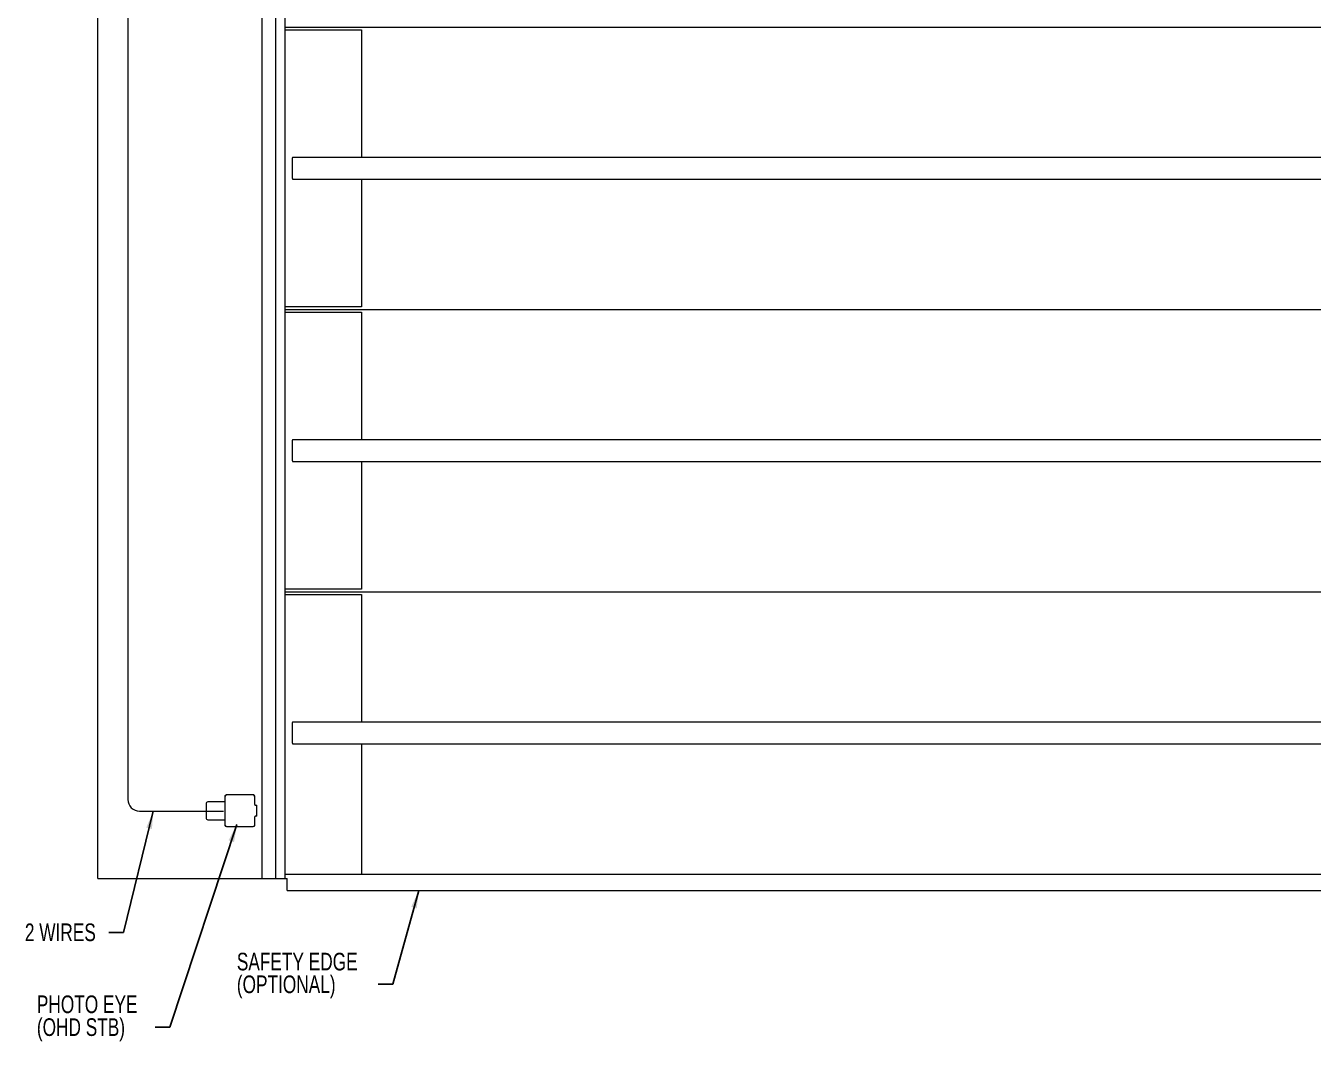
# Model space of a CAD drawing. Header units: inches. Extents: x 0.8 to 28.5, y 2.9 to 20.2.
# Drawn here: x 0.78 to 11.73, y 2.88 to 11.51 of the extents above; entities that cross this region are included whole.
import ezdxf

# ---------------------------------------------------------------- set-up
doc = ezdxf.new("R2010")
doc.units = ezdxf.units.IN
doc.header["$MEASUREMENT"] = 0
doc.layers.add('DIM', color=1, linetype='Continuous')
doc.layers.add('SLD-0', color=1, linetype='Continuous', lineweight=15)
doc.styles.add('SLDTEXTSTYLE0', font='ARIAL.TTF', dxfattribs={"width": 0.7})
doc.styles.get("Standard").update_dxf_attribs({"font": 'ARIAL.TTF'})
doc.dimstyles.new('SLDDIMSTYLE0', dxfattribs={"dimtxt": 0.15, "dimasz": 0.15, "dimexe": 0, "dimexo": 0.0625, "dimgap": 0.0375, "dimtad": 0, "dimtih": 1, "dimtoh": 1, "dimdec": 0, "dimrnd": 1e-09, "dimzin": 0, "dimdsep": 46, "dimtxsty": 'Standard', "dimsah": 1, "dimcen": 0.09, "dimadec": 0, "dimazin": 0, "dimtfac": 1, "dimtdec": 0, "dimtofl": 0, "dimtmove": 0, "dimatfit": 3, "dimfxl": 0, "dimtolj": 1, "dimtzin": 0, "dimarcsym": 0})

# ---------------------------------------------------------------- blocks, each defined once
blk = doc.blocks.new('SW_NOTE_9')
at = {"layer": 'DIM', "color": 0, "char_height": 0.15, "attachment_point": 1, "style": 'SLDTEXTSTYLE0'}
for s, insert in [('SAFETY EDGE', (-1.202, 0.268)), ('(OPTIONAL)', (-1.202, 0.075))]:
    blk.add_mtext(s, dxfattribs=dict(at, insert=insert))
blk = doc.blocks.new('SW_NOTE_10')
at = {"layer": 'DIM', "color": 0, "char_height": 0.15, "attachment_point": 1, "style": 'SLDTEXTSTYLE0'}
for s, insert in [('PHOTO EYE', (-1.005, 0.269)), ('(OHD STB)', (-1.005, 0.075))]:
    blk.add_mtext(s, dxfattribs=dict(at, insert=insert))

msp = doc.modelspace()

# ---------------------------------------------------------------- linework, layer by layer
at = {"color": 7, "linetype": 'Continuous', "lineweight": 15}
for p, q in [((1.393, 4.263), (1.393, 20.149)), ((2.789, 16.913), (2.789, 4.263)), ((2.905, 15.06), (2.905, 4.263)), ((2.985, 11.501), (21.809, 11.501)), ((2.985, 11.501), (22.425, 11.501)), ((2.985, 11.478), (3.635, 11.478)), ((3.635, 11.478), (3.635, 10.395)), ((3.049, 10.395), (22.349, 10.395)), ((3.049, 10.395), (3.049, 10.389)), ((3.049, 10.388), (3.049, 10.389)), ((3.049, 10.383), (3.049, 10.388)), ((3.049, 10.344), (3.049, 10.383)), ((3.049, 10.338), (3.049, 10.344)), ((3.049, 10.326), (3.049, 10.338)), ((3.049, 10.276), (3.049, 10.326)), ((3.049, 10.264), (3.049, 10.276)), ((3.049, 10.258), (3.049, 10.264)), ((3.049, 10.219), (3.049, 10.258)), ((3.049, 10.213), (3.049, 10.219)), ((3.049, 10.213), (3.049, 10.207)), ((3.049, 10.213), (3.049, 10.213)), ((3.049, 10.207), (22.349, 10.207)), ((3.635, 10.207), (3.635, 9.123)), ((3.635, 9.123), (2.985, 9.123)), ((2.985, 9.101), (22.425, 9.101)), ((3.601, 9.101), (21.809, 9.101)), ((2.985, 9.078), (3.635, 9.078)), ((3.635, 9.078), (3.635, 7.995)), ((3.049, 7.995), (3.049, 7.989)), ((3.049, 7.995), (22.349, 7.995)), ((3.049, 7.988), (3.049, 7.989)), ((3.049, 7.983), (3.049, 7.988)), ((3.049, 7.944), (3.049, 7.983)), ((3.049, 7.938), (3.049, 7.944)), ((3.049, 7.926), (3.049, 7.938)), ((3.049, 7.876), (3.049, 7.926)), ((3.049, 7.864), (3.049, 7.876)), ((3.049, 7.858), (3.049, 7.864)), ((3.049, 7.819), (3.049, 7.858)), ((3.049, 7.813), (3.049, 7.819)), ((3.049, 7.813), (3.049, 7.807)), ((3.049, 7.813), (3.049, 7.813)), ((3.049, 7.807), (22.349, 7.807)), ((3.635, 7.807), (3.635, 6.723)), ((3.635, 6.723), (2.985, 6.723)), ((2.985, 6.701), (22.425, 6.701)), ((2.985, 6.701), (22.425, 6.701)), ((2.985, 6.678), (3.635, 6.678)), ((3.619, 6.723), (3.616, 6.723)), ((3.616, 6.678), (3.619, 6.678)), ((3.635, 6.678), (3.635, 5.595)), ((3.049, 5.595), (22.349, 5.595)), ((3.049, 5.595), (3.049, 5.589)), ((3.049, 5.588), (3.049, 5.589)), ((3.049, 5.583), (3.049, 5.588)), ((3.049, 5.544), (3.049, 5.583)), ((3.049, 5.538), (3.049, 5.544)), ((3.049, 5.526), (3.049, 5.538)), ((3.049, 5.476), (3.049, 5.526)), ((3.049, 5.464), (3.049, 5.476)), ((3.049, 5.458), (3.049, 5.464)), ((3.049, 5.419), (3.049, 5.458)), ((3.049, 5.413), (3.049, 5.419)), ((3.049, 5.413), (3.049, 5.413)), ((3.049, 5.413), (3.049, 5.407)), ((3.049, 5.407), (22.349, 5.407)), ((3.635, 5.407), (3.635, 4.298)), ((2.475, 4.962), (2.475, 4.717)), ((2.715, 4.975), (2.488, 4.975)), ((2.728, 4.891), (2.728, 4.962)), ((2.314, 4.898), (2.314, 4.779)), ((2.475, 4.914), (2.33, 4.914)), ((2.733, 4.886), (2.745, 4.886)), ((2.745, 4.885), (2.745, 4.886)), ((2.33, 4.763), (2.475, 4.763)), ((2.728, 4.717), (2.728, 4.788)), ((2.745, 4.793), (2.733, 4.793)), ((2.745, 4.793), (2.745, 4.794)), ((2.488, 4.704), (2.715, 4.704)), ((21.181, 4.298), (2.985, 4.298)), ((1.393, 4.263), (3.005, 4.263)), ((3.005, 4.223), (3.005, 4.263)), ((3.005, 4.16), (3.005, 4.223))]:
    msp.add_line(p, q, dxfattribs=at)
for centre, radius, start, end in [((2.488, 4.961), 0.0125, 90.1836, 179.8164), ((2.714, 4.961), 0.0125, 0.1837, 89.8164), ((2.33, 4.898), 0.016, 90, 180), ((2.33, 4.779), 0.016, 180, 270), ((2.488, 4.717), 0.0125, 180.1835, 269.8163)]:
    msp.add_arc(centre, radius, start, end, dxfattribs=at)
for points in [[(2.985, 16.278), (2.985, 4.263)], [(3.005, 4.16), (22.405, 4.16)]]:
    msp.add_open_spline(points, degree=1, dxfattribs=at)
for points, knots in [([(2.475, 4.962), (2.475, 4.964), (2.476, 4.967), (2.479, 4.971), (2.483, 4.974), (2.486, 4.975), (2.488, 4.975)], [0, 0, 0, 0, 0.249953, 0.5, 0.750047, 1, 1, 1, 1]), ([(2.728, 4.962), (2.728, 4.963), (2.727, 4.965), (2.726, 4.968), (2.724, 4.971), (2.721, 4.974), (2.718, 4.975), (2.716, 4.975), (2.715, 4.975)], [0, 0, 0, 0, 0.13072, 0.257795, 0.500001, 0.742199, 0.869277, 1, 1, 1, 1]), ([(2.728, 4.891), (2.728, 4.89), (2.728, 4.889), (2.729, 4.887), (2.731, 4.886), (2.732, 4.886), (2.733, 4.886)], [0, 0, 0, 0, 0.249829, 0.499988, 0.750158, 1, 1, 1, 1]), ([(2.745, 4.793), (2.745, 4.793), (2.745, 4.793), (2.745, 4.797), (2.745, 4.803), (2.745, 4.81), (2.745, 4.817), (2.745, 4.825), (2.745, 4.832), (2.745, 4.839), (2.745, 4.847), (2.745, 4.854), (2.745, 4.862), (2.745, 4.869), (2.745, 4.876), (2.745, 4.881), (2.745, 4.885), (2.745, 4.886), (2.745, 4.886)], [0, 0, 0, 0, 0.076667, 0.149292, 0.217872, 0.282404, 0.342885, 0.399313, 0.451685, 0.5, 0.548315, 0.600687, 0.657115, 0.717596, 0.782128, 0.850708, 0.923333, 1, 1, 1, 1]), ([(2.488, 4.704), (2.486, 4.704), (2.483, 4.705), (2.479, 4.708), (2.476, 4.712), (2.475, 4.715), (2.475, 4.717)], [0, 0, 0, 0, 0.249953, 0.500001, 0.750048, 1, 1, 1, 1]), ([(2.728, 4.717), (2.727, 4.715), (2.727, 4.712), (2.724, 4.708), (2.72, 4.705), (2.717, 4.704), (2.715, 4.704)], [0, 0, 0, 0, 0.249952, 0.5, 0.750047, 1, 1, 1, 1]), ([(2.733, 4.793), (2.732, 4.793), (2.731, 4.792), (2.729, 4.791), (2.728, 4.79), (2.728, 4.788), (2.728, 4.788)], [0, 0, 0, 0, 0.249839, 0.500008, 0.750165, 1, 1, 1, 1])]:
    msp.add_open_spline(points, degree=3, knots=knots, dxfattribs=at)
at = {"layer": 'SLD-0'}
for p, q in [((1.649, 18.245), (1.649, 4.936)), ((1.75, 4.836), (2.462, 4.837))]:
    msp.add_line(p, q, dxfattribs=at)
msp.add_arc((1.749, 4.936), 0.1, 180, 270.0705, dxfattribs=at)

# ---------------------------------------------------------------- block references
at = {"layer": 'DIM'}
for name, p in [('SW_NOTE_9', (3.778, 3.364)), ('SW_NOTE_10', (1.881, 3))]:
    msp.add_blockref(name, p, dxfattribs=at)

# ---------------------------------------------------------------- texts
at = {"layer": 'DIM', "insert": (0.774, 3.881), "char_height": 0.15, "attachment_point": 1, "style": 'SLDTEXTSTYLE0'}
msp.add_mtext('2 WIRES', dxfattribs=at)

# ---------------------------------------------------------------- leaders
at = {"layer": 'DIM'}
for points in [[(1.866, 4.836), (1.613, 3.805), (1.488, 3.805)], [(2.576, 4.722), (2.006, 3), (1.881, 3)], [(4.122, 4.16), (3.903, 3.364), (3.778, 3.364)]]:
    msp.add_leader(points, dimstyle='SLDDIMSTYLE0', override={"dimscale": 1, "dimgap": 0.0375, "dimtad": 0, "dimclrd": 0}, dxfattribs=at)

doc.saveas('drawing.dxf')
